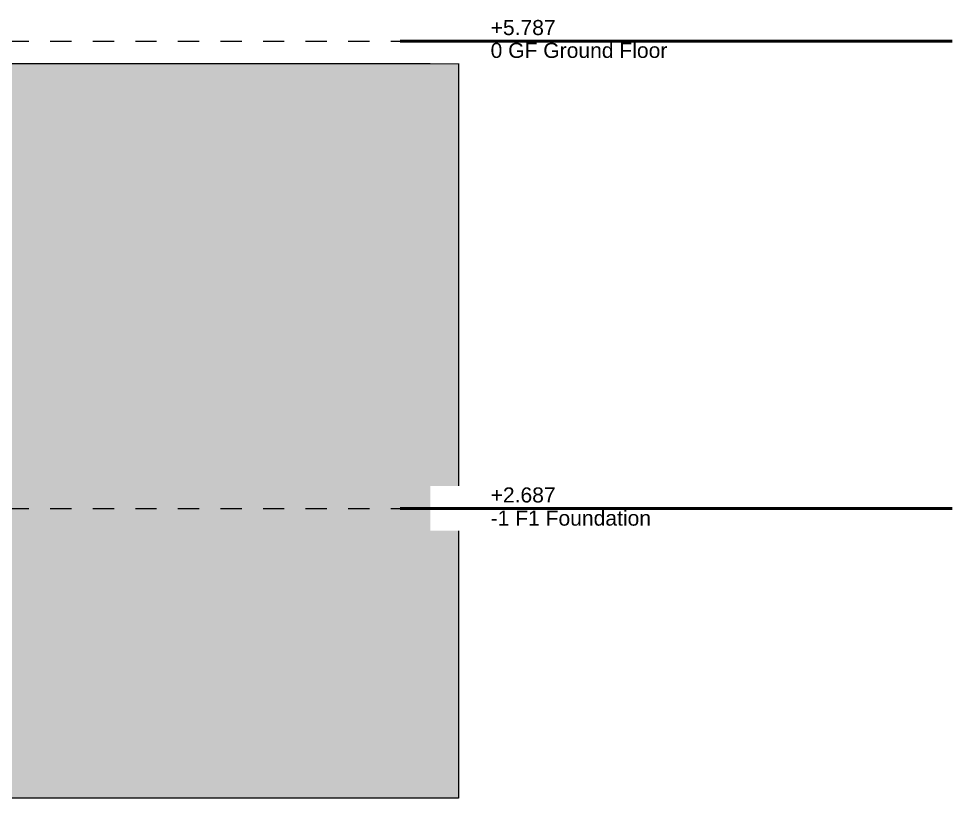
# Model space of a CAD drawing. Header units: millimetres. Extents: x -48147 to 1417267, y -496296 to 18123.
# Drawn here: x 1411075 to 1417267, y -496296 to -491125 of the extents above; entities that cross this region are included whole.
import ezdxf

# ---------------------------------------------------------------- set-up
doc = ezdxf.new("R2010")
doc.units = ezdxf.units.MM
doc.header["$MEASUREMENT"] = 0
doc.linetypes.add('Dashed', pattern=[2822.222233, 1411.111116, -1411.111116])
doc.linetypes.add('Wipeout_Contour', pattern=[1000, 0, -1000])
for name, color, linetype, lineweight, true_color in [('0_Pen_No__105', 7, 'Continuous', 15, 0xa6a6a6), ('0_Pen_No__25', 7, 'Continuous', 50, 0x2a2a2a), ('HATCHING_Pen_No__145', 7, 'Continuous', 0, 0xa6a6a6)]:
    doc.layers.add(name, color=color, linetype=linetype, lineweight=lineweight, true_color=true_color)
doc.layers.add('0_Pen_No__6', color=7, linetype='Continuous', lineweight=35)
doc.layers.add('HATCHING_Pen_No__191', color=7, linetype='Continuous', lineweight=5)
doc.styles.add('GENERATED_STYLE_2', font='')
doc.styles.get('GENERATED_STYLE_2').set_extended_font_data('Swis721 BT')

# ---------------------------------------------------------------- blocks, each defined once
blk = doc.blocks.new('S-25 Building Section_STORY_MARKER', base_point=(1376122.5, -491272.8))
at = {"layer": '0_Pen_No__105', "linetype": 'Dashed', "ltscale": 0.1}
for p, q in [((1357662.3, -491272.8), (1413604.9, -491272.8)), ((1357662.3, -494372.8), (1413604.9, -494372.8))]:
    blk.add_line(p, q, dxfattribs=at)
at = {"layer": '0_Pen_No__25', "linetype": 'Continuous'}
for p, q in [((1413604.9, -491272.8), (1413704.9, -491272.8)), ((1413604.9, -494372.8), (1413704.9, -494372.8))]:
    blk.add_line(p, q, dxfattribs=at)
at = {"color": 254, "linetype": 'Wipeout_Contour', "lineweight": 0, "ltscale": 5993451.343678406}
blk.add_wipeout([(1417266.9, -491124.6), (1413804.9, -491124.6), (1413804.9, -491421.1), (1417266.9, -491421.1)], dxfattribs=at)
at = {"color": 254, "linetype": 'Wipeout_Contour', "lineweight": 0, "ltscale": 5997528.415168475}
blk.add_wipeout([(1417266.9, -494224.6), (1413804.9, -494224.6), (1413804.9, -494521.1), (1417266.9, -494521.1)], dxfattribs=at)
at = {"layer": '0_Pen_No__25', "linetype": 'Continuous'}
for p, q in [((1413704.9, -491272.8), (1413804.9, -491272.8)), ((1414004.9, -491272.8), (1413804.9, -491272.8)), ((1414004.9, -491272.8), (1414204.9, -491272.8)), ((1417266.9, -491272.8), (1414204.9, -491272.8)), ((1413704.9, -494372.8), (1413804.9, -494372.8)), ((1414004.9, -494372.8), (1413804.9, -494372.8)), ((1414004.9, -494372.8), (1414204.9, -494372.8)), ((1417266.9, -494372.8), (1414204.9, -494372.8))]:
    blk.add_line(p, q, dxfattribs=at)
at = {"layer": '0_Pen_No__6', "char_height": 100, "attachment_point": 1, "style": 'GENERATED_STYLE_2'}
for s, insert in [('\\A1;{\\fSwis721 BT|b0|i0|c0|p34;+5.787}', (1414204.9, -491133.4)), ('\\A1;{\\fSwis721 BT|b0|i0|c0|p34;0 GF Ground Floor}', (1414204.9, -491284.8)), ('\\A1;{\\fSwis721 BT|b0|i0|c0|p34;+2.687}', (1414204.9, -494233.4)), ('\\A1;{\\fSwis721 BT|b0|i0|c0|p34;-1 F1 Foundation}', (1414204.9, -494387.1))]:
    blk.add_mtext(s, dxfattribs=dict(at, insert=insert))

msp = doc.modelspace()

# ---------------------------------------------------------------- hatches: boundary and pattern name
at = {"layer": 'HATCHING_Pen_No__145', "linetype": 'Continuous'}
msp.add_hatch(color=256, dxfattribs=at).paths.add_polyline_path([(1355345.2, -491272.8), (1359827.5, -491272.8), (1359827.5, -491952.6), (1359897.5, -491952.6), (1359897.5, -492202.8), (1360443, -492202.8), (1360443, -491673.3), (1376380.6, -491673.3), (1376380.6, -491497.8), (1396555.4, -491497.8), (1396555.4, -491692.8), (1403458.7, -491692.8), (1403458.7, -491497.8), (1404768.7, -491497.8), (1404768.7, -491872.8), (1406768.7, -491872.8), (1406768.7, -491497.8), (1408667, -491497.8), (1408667, -491772.8), (1409167, -491772.8), (1409167, -491673.3), (1409237, -491673.3), (1409237, -491422.6), (1413992.3, -491422.6), (1413992.3, -496295.5), (1355345.2, -496295.5)])

# ---------------------------------------------------------------- linework, layer by layer
at = {"layer": 'HATCHING_Pen_No__191', "linetype": 'Continuous', "flags": 128}
msp.add_lwpolyline([(1376380.6, -491497.8), (1396555.4, -491497.8), (1396555.4, -491692.8), (1403458.7, -491692.8), (1403458.7, -491497.8), (1404768.7, -491497.8), (1404768.7, -491872.8), (1406768.7, -491872.8), (1406768.7, -491497.8), (1408667, -491497.8), (1408667, -491772.8), (1409167, -491772.8), (1409167, -491673.3), (1409237, -491673.3), (1409237, -491422.6), (1413992.3, -491422.6), (1413992.3, -496295.5), (1355345.2, -496295.5)], dxfattribs=at)

# ---------------------------------------------------------------- next in the draw order: block references
at = {"linetype": 'Continuous', "lineweight": 0}
msp.add_blockref('S-25 Building Section_STORY_MARKER', (1376122.5, -491272.8), dxfattribs=at)

doc.saveas('drawing.dxf')
